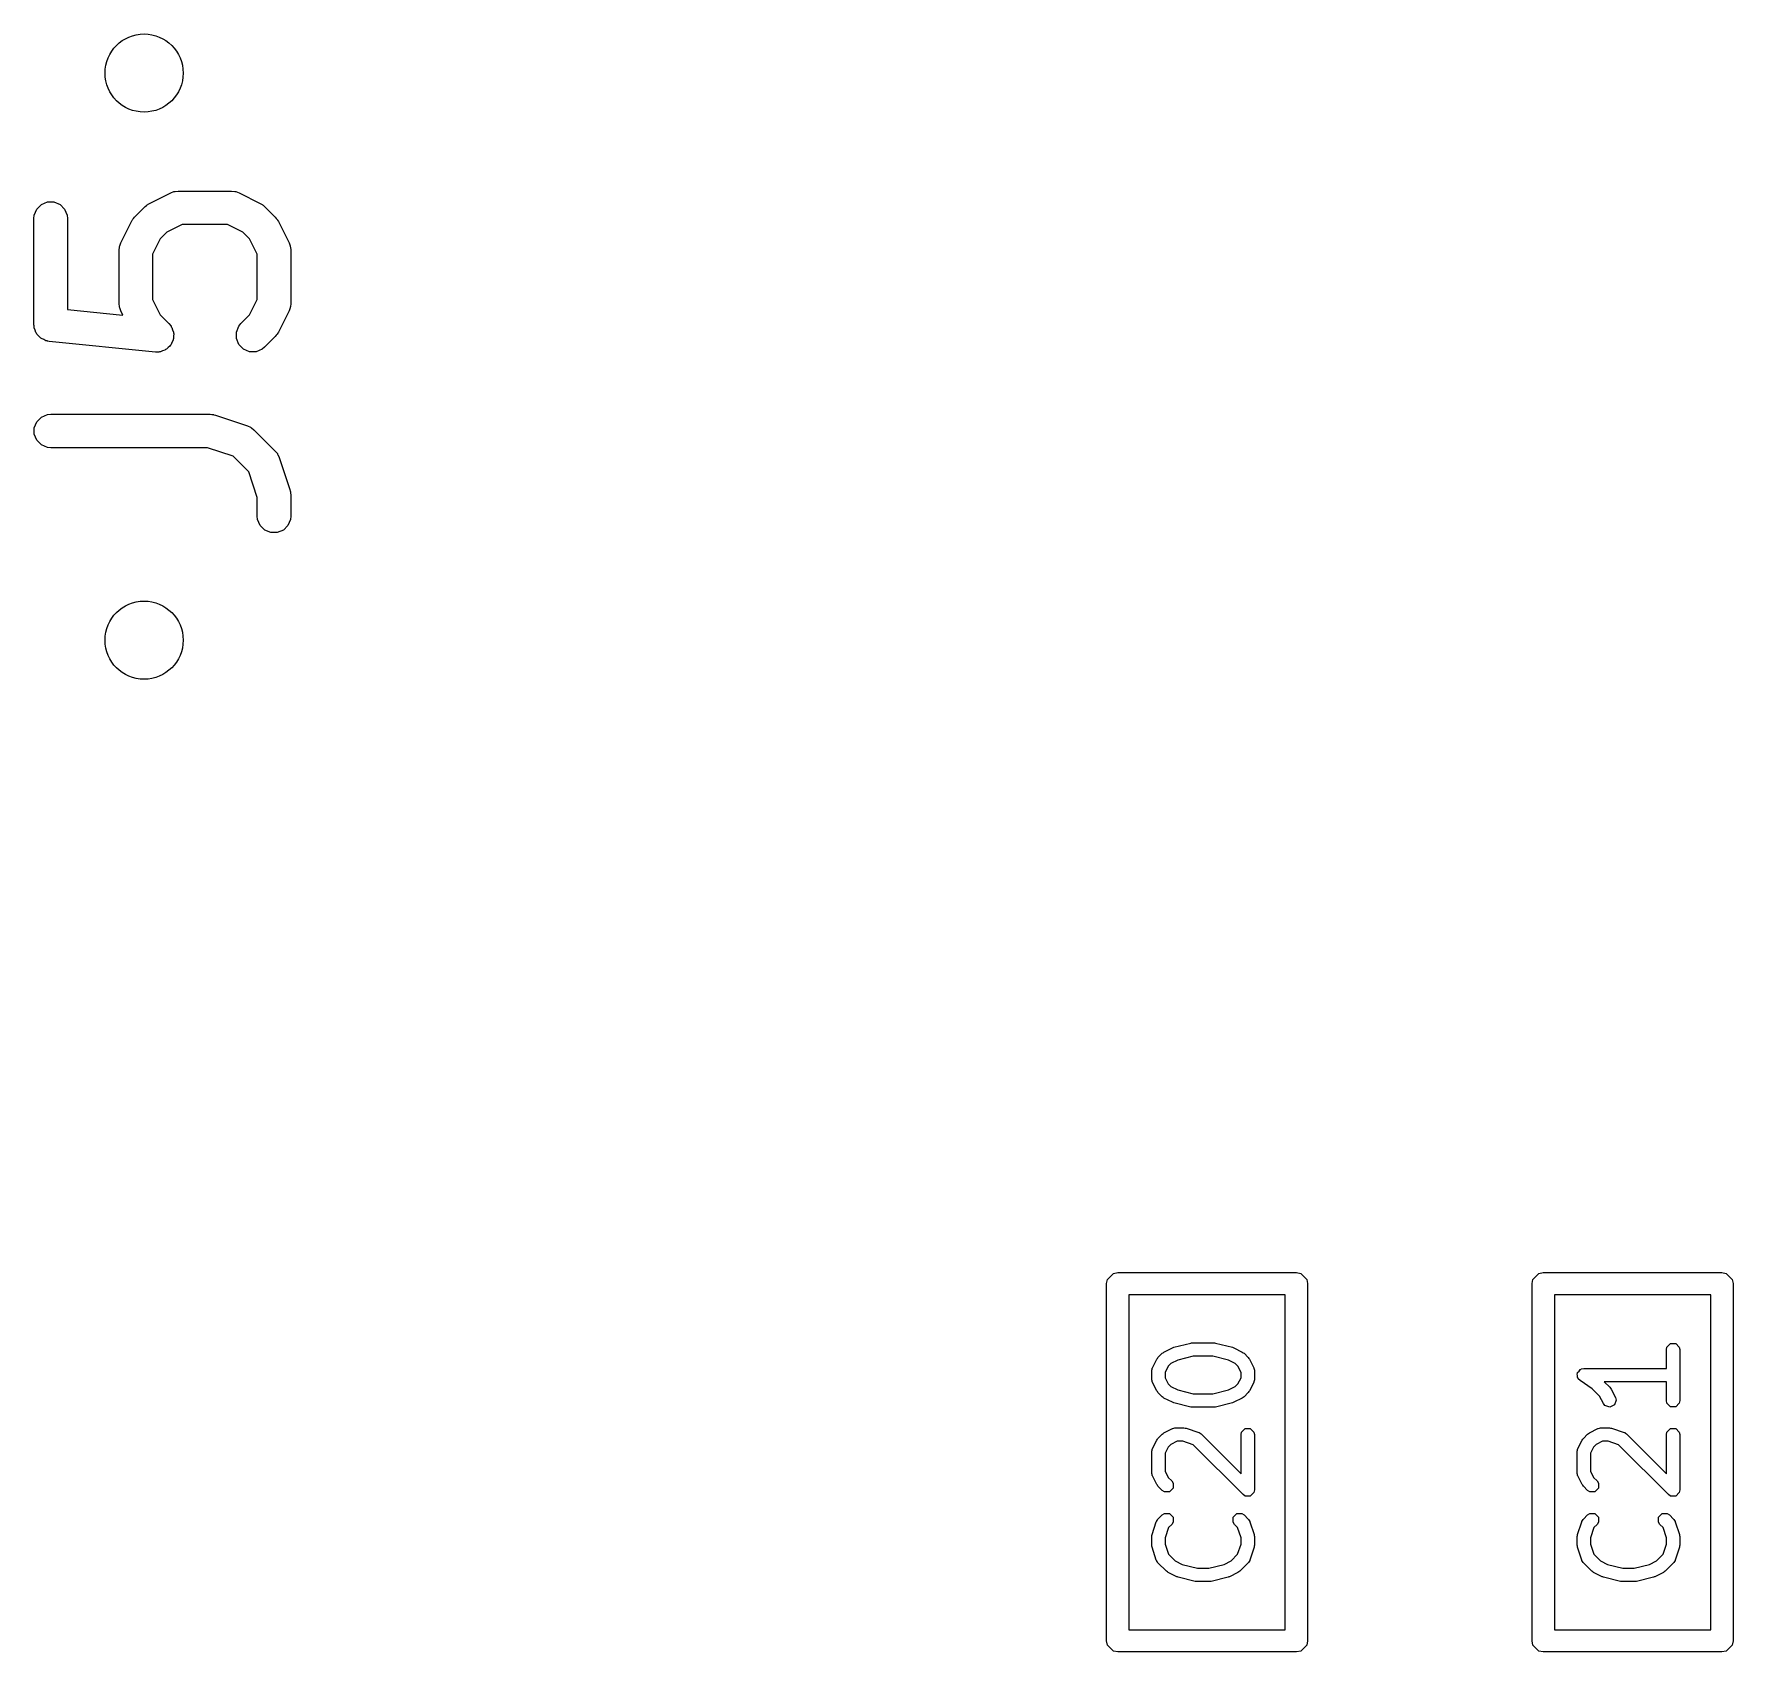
# Model space of a CAD drawing. Extents: x 2.42 to 5.08, y -5.33 to -2.65.
# Drawn here: x 3.4507 to 3.7502, y -4.8635 to -4.5781 of the extents above; entities that cross this region are included whole.
import ezdxf

# ---------------------------------------------------------------- set-up
doc = ezdxf.new("R2010")
doc.units = 0
doc.header["$MEASUREMENT"] = 0
doc.layers.add('BLACK', color=7, linetype='CONTINUOUS')

msp = doc.modelspace()

# ---------------------------------------------------------------- linework, layer by layer
at = {"layer": 'BLACK', "linetype": 'CONTINUOUS'}
for p, q in [((3.47104, -4.60803), (3.47479, -4.60615)), ((3.47479, -4.60615), (3.47533, -4.60594)), ((3.47533, -4.60594), (3.47544, -4.60594)), ((3.47544, -4.60594), (3.47554, -4.6059)), ((3.47554, -4.6059), (3.47611, -4.60584)), ((3.47611, -4.60584), (3.48549, -4.60584)), ((3.48549, -4.60584), (3.48606, -4.6059)), ((3.48606, -4.6059), (3.48616, -4.60594)), ((3.48616, -4.60594), (3.48627, -4.60594)), ((3.48627, -4.60594), (3.48681, -4.60615)), ((3.48681, -4.60615), (3.49056, -4.60803)), ((3.45066, -4.61067), (3.45072, -4.61009)), ((3.45072, -4.61009), (3.45116, -4.60903)), ((3.45116, -4.60903), (3.45197, -4.60821)), ((3.45197, -4.60821), (3.45304, -4.60777)), ((3.45304, -4.60777), (3.45419, -4.60777)), ((3.45419, -4.60777), (3.45526, -4.60821)), ((3.45526, -4.60821), (3.45607, -4.60903)), ((3.45607, -4.60903), (3.45651, -4.61009)), ((3.45651, -4.61009), (3.45657, -4.61067)), ((3.4684, -4.61045), (3.47027, -4.60858)), ((3.47027, -4.60858), (3.4705, -4.60839)), ((3.4705, -4.60839), (3.47055, -4.60833)), ((3.47055, -4.60833), (3.47064, -4.60828)), ((3.47064, -4.60828), (3.47072, -4.60821)), ((3.47072, -4.60821), (3.47079, -4.60818)), ((3.47079, -4.60818), (3.47104, -4.60803)), ((3.49056, -4.60803), (3.4908, -4.60818)), ((3.4908, -4.60818), (3.49088, -4.60821)), ((3.49088, -4.60821), (3.49096, -4.60828)), ((3.49096, -4.60828), (3.49105, -4.60833)), ((3.49105, -4.60833), (3.4911, -4.60839)), ((3.4911, -4.60839), (3.49132, -4.60858)), ((3.49132, -4.60858), (3.4932, -4.61045)), ((3.45066, -4.62942), (3.45066, -4.61067)), ((3.45657, -4.61067), (3.45657, -4.62674)), ((3.46597, -4.61497), (3.46785, -4.61122)), ((3.46785, -4.61122), (3.468, -4.61097)), ((3.468, -4.61097), (3.46803, -4.6109)), ((3.46803, -4.6109), (3.4681, -4.61082)), ((3.4681, -4.61082), (3.46816, -4.61073)), ((3.46816, -4.61073), (3.46821, -4.61068)), ((3.46821, -4.61068), (3.4684, -4.61045)), ((3.47411, -4.61309), (3.47291, -4.61429)), ((3.47681, -4.61175), (3.47411, -4.61309)), ((3.48479, -4.61175), (3.47681, -4.61175)), ((3.48749, -4.61309), (3.48479, -4.61175)), ((3.48868, -4.61429), (3.48749, -4.61309)), ((3.4932, -4.61045), (3.49338, -4.61068)), ((3.49338, -4.61068), (3.49344, -4.61073)), ((3.49344, -4.61073), (3.4935, -4.61082)), ((3.4935, -4.61082), (3.49357, -4.6109)), ((3.49357, -4.6109), (3.4936, -4.61097)), ((3.4936, -4.61097), (3.49375, -4.61122)), ((3.49375, -4.61122), (3.49563, -4.61497)), ((3.46566, -4.61629), (3.46572, -4.61572)), ((3.46572, -4.61572), (3.46576, -4.61562)), ((3.46576, -4.61562), (3.46577, -4.61551)), ((3.46577, -4.61551), (3.46597, -4.61497)), ((3.47291, -4.61429), (3.47157, -4.61699)), ((3.49003, -4.61699), (3.48868, -4.61429)), ((3.49563, -4.61497), (3.49583, -4.61551)), ((3.49583, -4.61551), (3.49584, -4.61562)), ((3.49584, -4.61562), (3.49588, -4.61572)), ((3.49588, -4.61572), (3.49594, -4.61629)), ((3.46566, -4.62567), (3.46566, -4.61629)), ((3.47157, -4.61699), (3.47157, -4.62497)), ((3.49003, -4.62497), (3.49003, -4.61699)), ((3.49594, -4.61629), (3.49594, -4.62567)), ((3.47157, -4.62497), (3.47291, -4.62767)), ((3.48868, -4.62767), (3.49003, -4.62497)), ((3.45657, -4.62674), (3.46634, -4.62772)), ((3.46572, -4.62624), (3.46566, -4.62567)), ((3.46576, -4.62634), (3.46572, -4.62624)), ((3.46577, -4.62645), (3.46576, -4.62634)), ((3.46597, -4.62699), (3.46577, -4.62645)), ((3.46634, -4.62772), (3.46597, -4.62699)), ((3.47291, -4.62767), (3.47445, -4.6292)), ((3.48715, -4.6292), (3.48868, -4.62767)), ((3.49563, -4.62699), (3.49375, -4.63074)), ((3.49583, -4.62645), (3.49563, -4.62699)), ((3.49584, -4.62634), (3.49583, -4.62645)), ((3.49588, -4.62624), (3.49584, -4.62634)), ((3.49594, -4.62567), (3.49588, -4.62624)), ((3.45068, -4.62963), (3.45066, -4.62942)), ((3.45068, -4.6297), (3.45068, -4.62963)), ((3.4507, -4.62977), (3.45068, -4.6297)), ((3.45072, -4.62999), (3.4507, -4.62977)), ((3.45088, -4.63039), (3.45072, -4.62999)), ((3.45101, -4.6308), (3.45088, -4.63039)), ((3.4511, -4.63092), (3.45101, -4.6308)), ((3.45116, -4.63106), (3.4511, -4.63092)), ((3.45147, -4.63136), (3.45116, -4.63106)), ((3.47445, -4.6292), (3.47482, -4.62965)), ((3.47482, -4.62965), (3.47487, -4.62979)), ((3.47487, -4.62979), (3.47497, -4.6299)), ((3.47497, -4.6299), (3.47509, -4.63032)), ((3.47509, -4.63032), (3.47526, -4.63071)), ((3.47526, -4.63071), (3.47526, -4.63086)), ((3.47526, -4.63086), (3.4753, -4.631)), ((3.4753, -4.631), (3.47526, -4.63143)), ((3.48634, -4.63071), (3.48678, -4.62965)), ((3.48634, -4.63187), (3.48634, -4.63071)), ((3.48678, -4.62965), (3.48715, -4.6292)), ((3.49357, -4.63106), (3.4935, -4.63114)), ((3.4936, -4.63098), (3.49357, -4.63106)), ((3.49375, -4.63074), (3.4936, -4.63098)), ((3.45174, -4.63169), (3.45147, -4.63136)), ((3.45187, -4.63176), (3.45174, -4.63169)), ((3.45197, -4.63187), (3.45187, -4.63176)), ((3.45237, -4.63204), (3.45197, -4.63187)), ((3.45275, -4.63224), (3.45237, -4.63204)), ((3.45297, -4.63228), (3.45275, -4.63224)), ((3.45304, -4.63231), (3.45297, -4.63228)), ((3.45311, -4.63231), (3.45304, -4.63231)), ((3.45332, -4.63235), (3.45311, -4.63231)), ((3.47207, -4.63423), (3.45332, -4.63235)), ((3.47334, -4.63402), (3.47294, -4.63419)), ((3.47375, -4.6339), (3.47334, -4.63402)), ((3.47387, -4.6338), (3.47375, -4.6339)), ((3.474, -4.63374), (3.47387, -4.6338)), ((3.47431, -4.63344), (3.474, -4.63374)), ((3.47464, -4.63317), (3.47431, -4.63344)), ((3.47471, -4.63304), (3.47464, -4.63317)), ((3.47482, -4.63293), (3.47471, -4.63304)), ((3.47498, -4.63253), (3.47482, -4.63293)), ((3.47519, -4.63215), (3.47498, -4.63253)), ((3.4752, -4.632), (3.47519, -4.63215)), ((3.47526, -4.63187), (3.4752, -4.632)), ((3.47526, -4.63143), (3.47526, -4.63187)), ((3.48678, -4.63293), (3.48634, -4.63187)), ((3.48759, -4.63374), (3.48678, -4.63293)), ((3.48866, -4.63419), (3.48759, -4.63374)), ((3.49088, -4.63374), (3.48981, -4.63419)), ((3.49132, -4.63338), (3.49088, -4.63374)), ((3.4932, -4.6315), (3.49132, -4.63338)), ((3.49338, -4.63128), (3.4932, -4.6315)), ((3.49344, -4.63123), (3.49338, -4.63128)), ((3.4935, -4.63114), (3.49344, -4.63123)), ((3.47265, -4.63423), (3.47207, -4.63423)), ((3.47279, -4.63419), (3.47265, -4.63423)), ((3.47294, -4.63419), (3.47279, -4.63419)), ((3.48981, -4.63419), (3.48866, -4.63419)), ((3.45116, -4.64652), (3.45197, -4.64571)), ((3.45197, -4.64571), (3.45304, -4.64527)), ((3.45304, -4.64527), (3.45361, -4.64521)), ((3.45361, -4.64521), (3.48174, -4.64521)), ((3.48174, -4.64521), (3.48203, -4.64524)), ((3.48203, -4.64524), (3.48211, -4.64523)), ((3.48211, -4.64523), (3.48221, -4.64526)), ((3.48221, -4.64526), (3.48231, -4.64527)), ((3.48231, -4.64527), (3.48238, -4.6453)), ((3.48238, -4.6453), (3.48267, -4.64536)), ((3.48267, -4.64536), (3.48829, -4.64724)), ((3.45072, -4.64759), (3.45116, -4.64652)), ((3.45072, -4.64874), (3.45072, -4.64759)), ((3.45116, -4.6498), (3.45072, -4.64874)), ((3.48829, -4.64724), (3.48882, -4.64747)), ((3.48882, -4.64747), (3.4889, -4.64754)), ((3.4889, -4.64754), (3.489, -4.64758)), ((3.489, -4.64758), (3.48945, -4.64795)), ((3.48945, -4.64795), (3.4932, -4.6517)), ((3.45197, -4.65062), (3.45116, -4.6498)), ((3.45304, -4.65106), (3.45197, -4.65062)), ((3.45361, -4.65112), (3.45304, -4.65106)), ((3.48126, -4.65112), (3.45361, -4.65112)), ((3.48577, -4.65262), (3.48126, -4.65112)), ((3.4932, -4.6517), (3.49357, -4.65215)), ((3.48853, -4.65538), (3.48577, -4.65262)), ((3.49357, -4.65215), (3.49361, -4.65224)), ((3.49361, -4.65224), (3.49368, -4.65232)), ((3.49368, -4.65232), (3.49391, -4.65285)), ((3.49391, -4.65285), (3.49579, -4.65848)), ((3.49003, -4.65989), (3.48853, -4.65538)), ((3.49003, -4.66316), (3.49003, -4.65989)), ((3.49579, -4.65848), (3.49585, -4.65876)), ((3.49585, -4.65876), (3.49588, -4.65884)), ((3.49588, -4.65884), (3.49589, -4.65894)), ((3.49589, -4.65894), (3.49591, -4.65904)), ((3.49591, -4.65904), (3.49591, -4.65912)), ((3.49591, -4.65912), (3.49594, -4.65941)), ((3.49594, -4.65941), (3.49594, -4.66316)), ((3.49009, -4.66374), (3.49003, -4.66316)), ((3.49053, -4.6648), (3.49009, -4.66374)), ((3.49588, -4.66374), (3.49544, -4.6648)), ((3.49594, -4.66316), (3.49588, -4.66374)), ((3.49134, -4.66562), (3.49053, -4.6648)), ((3.49241, -4.66606), (3.49134, -4.66562)), ((3.49356, -4.66606), (3.49241, -4.66606)), ((3.49463, -4.66562), (3.49356, -4.66606)), ((3.49544, -4.6648), (3.49463, -4.66562)), ((3.63978, -4.7985), (3.63993, -4.79775)), ((3.63978, -4.8615), (3.63978, -4.7985)), ((3.63993, -4.79775), (3.641, -4.79669)), ((3.641, -4.79669), (3.64175, -4.79654)), ((3.64175, -4.79654), (3.67325, -4.79654)), ((3.67325, -4.79654), (3.674, -4.79669)), ((3.674, -4.79669), (3.67507, -4.79775)), ((3.67507, -4.79775), (3.67522, -4.7985)), ((3.67522, -4.7985), (3.67522, -4.8615)), ((3.71478, -4.7985), (3.71493, -4.79775)), ((3.71478, -4.8615), (3.71478, -4.7985)), ((3.71493, -4.79775), (3.716, -4.79669)), ((3.716, -4.79669), (3.71675, -4.79654)), ((3.71675, -4.79654), (3.74825, -4.79654)), ((3.74825, -4.79654), (3.749, -4.79669)), ((3.749, -4.79669), (3.75007, -4.79775)), ((3.75007, -4.79775), (3.75022, -4.7985)), ((3.75022, -4.7985), (3.75022, -4.8615)), ((3.64372, -4.80047), (3.64372, -4.85953)), ((3.67128, -4.80047), (3.64372, -4.80047)), ((3.67128, -4.85953), (3.67128, -4.80047)), ((3.71872, -4.80047), (3.71872, -4.85953)), ((3.74628, -4.80047), (3.71872, -4.80047)), ((3.74628, -4.85953), (3.74628, -4.80047)), ((3.64883, -4.81154), (3.64958, -4.81079)), ((3.64958, -4.81079), (3.64974, -4.81069)), ((3.64974, -4.81069), (3.64989, -4.81057)), ((3.64989, -4.81057), (3.65139, -4.80982)), ((3.65139, -4.80982), (3.65151, -4.80979)), ((3.65151, -4.80979), (3.65163, -4.80973)), ((3.65163, -4.80973), (3.65463, -4.80898)), ((3.65463, -4.80898), (3.65477, -4.80897)), ((3.65477, -4.80897), (3.65491, -4.80895)), ((3.65491, -4.80895), (3.65866, -4.80895)), ((3.65866, -4.80895), (3.65881, -4.80897)), ((3.65881, -4.80897), (3.65895, -4.80898)), ((3.65895, -4.80898), (3.66195, -4.80973)), ((3.66195, -4.80973), (3.66207, -4.80979)), ((3.66207, -4.80979), (3.66219, -4.80982)), ((3.66219, -4.80982), (3.66369, -4.81057)), ((3.66369, -4.81057), (3.66384, -4.81069)), ((3.66384, -4.81069), (3.664, -4.81079)), ((3.664, -4.81079), (3.66475, -4.81154)), ((3.73848, -4.81013), (3.73857, -4.80968)), ((3.73848, -4.81345), (3.73848, -4.81013)), ((3.73857, -4.80968), (3.73921, -4.80904)), ((3.73921, -4.80904), (3.74011, -4.80904)), ((3.74011, -4.80904), (3.74075, -4.80968)), ((3.74075, -4.80968), (3.74084, -4.81013)), ((3.74084, -4.81013), (3.74084, -4.81913)), ((3.64773, -4.81388), (3.64774, -4.81382)), ((3.64774, -4.81379), (3.64779, -4.81361)), ((3.64774, -4.81382), (3.64774, -4.81379)), ((3.64779, -4.81361), (3.64782, -4.81342)), ((3.64782, -4.81342), (3.64784, -4.81341)), ((3.64784, -4.81341), (3.64786, -4.81335)), ((3.64786, -4.81335), (3.64861, -4.81185)), ((3.64861, -4.81185), (3.64872, -4.8117)), ((3.64872, -4.8117), (3.64883, -4.81154)), ((3.65064, -4.81308), (3.6501, -4.81416)), ((3.65111, -4.8126), (3.65064, -4.81308)), ((3.65233, -4.81199), (3.65111, -4.8126)), ((3.65506, -4.81131), (3.65233, -4.81199)), ((3.65852, -4.81131), (3.65506, -4.81131)), ((3.66125, -4.81199), (3.65852, -4.81131)), ((3.66246, -4.8126), (3.66125, -4.81199)), ((3.66294, -4.81308), (3.66246, -4.8126)), ((3.66348, -4.81416), (3.66294, -4.81308)), ((3.66475, -4.81154), (3.66485, -4.8117)), ((3.66485, -4.8117), (3.66497, -4.81185)), ((3.66497, -4.81185), (3.66572, -4.81335)), ((3.66572, -4.81335), (3.66573, -4.81341)), ((3.66573, -4.81341), (3.66575, -4.81342)), ((3.66575, -4.81342), (3.66579, -4.81361)), ((3.66579, -4.81361), (3.66584, -4.81379)), ((3.66584, -4.81379), (3.66583, -4.81382)), ((3.66583, -4.81382), (3.66584, -4.81388)), ((3.72307, -4.81393), (3.72326, -4.81365)), ((3.72326, -4.81365), (3.72338, -4.81362)), ((3.72338, -4.81362), (3.72346, -4.81354)), ((3.72346, -4.81354), (3.72391, -4.81345)), ((3.72391, -4.81345), (3.73848, -4.81345)), ((3.64773, -4.81538), (3.64773, -4.81388)), ((3.64774, -4.81543), (3.64773, -4.81538)), ((3.64774, -4.81546), (3.64774, -4.81543)), ((3.64779, -4.81564), (3.64774, -4.81546)), ((3.64782, -4.81583), (3.64779, -4.81564)), ((3.64784, -4.81585), (3.64782, -4.81583)), ((3.64786, -4.81591), (3.64784, -4.81585)), ((3.64861, -4.8174), (3.64786, -4.81591)), ((3.6501, -4.81416), (3.6501, -4.8151)), ((3.6501, -4.8151), (3.65064, -4.81618)), ((3.65064, -4.81618), (3.65111, -4.81666)), ((3.65111, -4.81666), (3.65233, -4.81726)), ((3.66125, -4.81726), (3.66246, -4.81666)), ((3.66246, -4.81666), (3.66294, -4.81618)), ((3.66294, -4.81618), (3.66348, -4.8151)), ((3.66348, -4.8151), (3.66348, -4.81416)), ((3.66572, -4.81591), (3.66497, -4.8174)), ((3.66573, -4.81585), (3.66572, -4.81591)), ((3.66575, -4.81583), (3.66573, -4.81585)), ((3.66579, -4.81564), (3.66575, -4.81583)), ((3.66584, -4.81546), (3.66579, -4.81564)), ((3.66584, -4.81538), (3.66583, -4.81543)), ((3.66583, -4.81543), (3.66584, -4.81546)), ((3.66584, -4.81388), (3.66584, -4.81538)), ((3.72276, -4.8144), (3.72282, -4.8143)), ((3.72282, -4.81474), (3.72276, -4.8144)), ((3.72282, -4.81417), (3.72307, -4.81393)), ((3.72282, -4.8143), (3.72282, -4.81417)), ((3.72282, -4.81508), (3.72282, -4.81474)), ((3.72291, -4.81516), (3.72282, -4.81508)), ((3.72293, -4.81528), (3.72291, -4.81516)), ((3.72326, -4.81561), (3.72293, -4.81528)), ((3.72541, -4.81704), (3.72326, -4.81561)), ((3.73848, -4.81581), (3.72752, -4.81581)), ((3.72752, -4.81581), (3.7285, -4.81679)), ((3.7285, -4.81679), (3.7286, -4.81695)), ((3.73848, -4.81913), (3.73848, -4.81581)), ((3.64872, -4.81755), (3.64861, -4.8174)), ((3.64883, -4.81771), (3.64872, -4.81755)), ((3.64958, -4.81846), (3.64883, -4.81771)), ((3.64974, -4.81857), (3.64958, -4.81846)), ((3.64989, -4.81868), (3.64974, -4.81857)), ((3.65139, -4.81943), (3.64989, -4.81868)), ((3.65151, -4.81947), (3.65139, -4.81943)), ((3.65163, -4.81952), (3.65151, -4.81947)), ((3.65463, -4.82027), (3.65163, -4.81952)), ((3.65233, -4.81726), (3.65506, -4.81795)), ((3.65506, -4.81795), (3.65852, -4.81795)), ((3.65852, -4.81795), (3.66125, -4.81726)), ((3.66195, -4.81952), (3.65895, -4.82027)), ((3.66207, -4.81947), (3.66195, -4.81952)), ((3.66219, -4.81943), (3.66207, -4.81947)), ((3.66369, -4.81868), (3.66219, -4.81943)), ((3.66384, -4.81857), (3.66369, -4.81868)), ((3.664, -4.81846), (3.66384, -4.81857)), ((3.66475, -4.81771), (3.664, -4.81846)), ((3.66485, -4.81755), (3.66475, -4.81771)), ((3.66497, -4.8174), (3.66485, -4.81755)), ((3.72669, -4.81833), (3.72541, -4.81704)), ((3.72736, -4.81965), (3.72669, -4.81833)), ((3.72764, -4.82002), (3.72736, -4.81965)), ((3.7286, -4.81695), (3.72872, -4.8171)), ((3.72872, -4.8171), (3.72947, -4.8186)), ((3.72959, -4.81904), (3.72931, -4.8199)), ((3.72947, -4.8186), (3.72959, -4.81904)), ((3.73857, -4.81958), (3.73848, -4.81913)), ((3.73921, -4.82022), (3.73857, -4.81958)), ((3.74075, -4.81958), (3.74011, -4.82022)), ((3.74084, -4.81913), (3.74075, -4.81958)), ((3.65477, -4.82028), (3.65463, -4.82027)), ((3.65491, -4.82031), (3.65477, -4.82028)), ((3.65866, -4.82031), (3.65491, -4.82031)), ((3.65881, -4.82028), (3.65866, -4.82031)), ((3.65895, -4.82027), (3.65881, -4.82028)), ((3.7285, -4.8203), (3.72764, -4.82002)), ((3.72931, -4.8199), (3.7285, -4.8203)), ((3.74011, -4.82022), (3.73921, -4.82022)), ((3.64872, -4.82595), (3.64883, -4.82579)), ((3.64883, -4.82579), (3.64958, -4.82504)), ((3.64958, -4.82504), (3.64974, -4.82494)), ((3.64974, -4.82494), (3.64989, -4.82482)), ((3.64989, -4.82482), (3.65139, -4.82407)), ((3.65139, -4.82407), (3.65144, -4.82405)), ((3.65144, -4.82405), (3.65146, -4.82403)), ((3.65146, -4.82403), (3.65165, -4.824)), ((3.65165, -4.824), (3.65183, -4.82395)), ((3.65183, -4.82395), (3.65186, -4.82396)), ((3.65186, -4.82396), (3.65191, -4.82394)), ((3.65191, -4.82394), (3.65341, -4.82394)), ((3.65341, -4.82394), (3.6536, -4.82398)), ((3.6536, -4.82398), (3.65379, -4.82401)), ((3.65379, -4.82401), (3.65604, -4.82475)), ((3.65604, -4.82475), (3.65609, -4.82478)), ((3.65609, -4.82478), (3.65612, -4.82478)), ((3.65612, -4.82478), (3.65627, -4.82489)), ((3.65627, -4.82489), (3.65644, -4.82498)), ((3.65644, -4.82498), (3.65645, -4.82501)), ((3.65645, -4.82501), (3.6565, -4.82504)), ((3.6565, -4.82504), (3.66348, -4.83202)), ((3.66348, -4.82513), (3.66357, -4.82467)), ((3.66348, -4.83202), (3.66348, -4.82513)), ((3.66357, -4.82467), (3.66421, -4.82403)), ((3.66421, -4.82403), (3.66511, -4.82403)), ((3.66511, -4.82403), (3.66575, -4.82467)), ((3.66575, -4.82467), (3.66584, -4.82513)), ((3.66584, -4.82513), (3.66584, -4.83487)), ((3.72372, -4.82595), (3.72383, -4.82579)), ((3.72383, -4.82579), (3.72458, -4.82504)), ((3.72458, -4.82504), (3.72474, -4.82494)), ((3.72474, -4.82494), (3.72489, -4.82482)), ((3.72489, -4.82482), (3.72639, -4.82407)), ((3.72639, -4.82407), (3.72644, -4.82405)), ((3.72644, -4.82405), (3.72646, -4.82403)), ((3.72646, -4.82403), (3.72665, -4.824)), ((3.72665, -4.824), (3.72683, -4.82395)), ((3.72683, -4.82395), (3.72686, -4.82396)), ((3.72686, -4.82396), (3.72691, -4.82394)), ((3.72691, -4.82394), (3.72841, -4.82394)), ((3.72841, -4.82394), (3.7286, -4.82398)), ((3.7286, -4.82398), (3.72879, -4.82401)), ((3.72879, -4.82401), (3.73104, -4.82475)), ((3.73104, -4.82475), (3.73109, -4.82478)), ((3.73109, -4.82478), (3.73112, -4.82478)), ((3.73112, -4.82478), (3.73127, -4.82489)), ((3.73127, -4.82489), (3.73144, -4.82498)), ((3.73144, -4.82498), (3.73145, -4.82501)), ((3.73145, -4.82501), (3.7315, -4.82504)), ((3.7315, -4.82504), (3.73848, -4.83202)), ((3.73848, -4.82513), (3.73857, -4.82467)), ((3.73848, -4.83202), (3.73848, -4.82513)), ((3.73857, -4.82467), (3.73921, -4.82403)), ((3.73921, -4.82403), (3.74011, -4.82403)), ((3.74011, -4.82403), (3.74075, -4.82467)), ((3.74075, -4.82467), (3.74084, -4.82513)), ((3.74084, -4.82513), (3.74084, -4.83487)), ((3.64773, -4.82813), (3.64774, -4.82807)), ((3.64773, -4.83187), (3.64773, -4.82813)), ((3.64774, -4.82804), (3.64779, -4.82786)), ((3.64774, -4.82807), (3.64774, -4.82804)), ((3.64779, -4.82786), (3.64782, -4.82767)), ((3.64782, -4.82767), (3.64784, -4.82765)), ((3.64784, -4.82765), (3.64786, -4.8276)), ((3.64786, -4.8276), (3.64861, -4.8261)), ((3.64861, -4.8261), (3.64872, -4.82595)), ((3.65064, -4.82733), (3.6501, -4.8284)), ((3.6501, -4.8284), (3.6501, -4.8316)), ((3.65111, -4.82685), (3.65064, -4.82733)), ((3.65219, -4.82631), (3.65111, -4.82685)), ((3.65322, -4.82631), (3.65219, -4.82631)), ((3.65503, -4.82691), (3.65322, -4.82631)), ((3.66383, -4.83571), (3.65503, -4.82691)), ((3.72273, -4.82813), (3.72274, -4.82807)), ((3.72273, -4.83187), (3.72273, -4.82813)), ((3.72274, -4.82804), (3.72279, -4.82786)), ((3.72274, -4.82807), (3.72274, -4.82804)), ((3.72279, -4.82786), (3.72282, -4.82767)), ((3.72282, -4.82767), (3.72284, -4.82765)), ((3.72284, -4.82765), (3.72286, -4.8276)), ((3.72286, -4.8276), (3.72361, -4.8261)), ((3.72361, -4.8261), (3.72372, -4.82595)), ((3.72564, -4.82733), (3.7251, -4.8284)), ((3.7251, -4.8284), (3.7251, -4.8316)), ((3.72611, -4.82685), (3.72564, -4.82733)), ((3.72719, -4.82631), (3.72611, -4.82685)), ((3.72822, -4.82631), (3.72719, -4.82631)), ((3.73003, -4.82691), (3.72822, -4.82631)), ((3.73883, -4.83571), (3.73003, -4.82691)), ((3.6501, -4.8316), (3.65064, -4.83267)), ((3.7251, -4.8316), (3.72564, -4.83267)), ((3.64774, -4.83193), (3.64773, -4.83187)), ((3.64774, -4.83196), (3.64774, -4.83193)), ((3.64779, -4.83214), (3.64774, -4.83196)), ((3.64782, -4.83233), (3.64779, -4.83214)), ((3.64784, -4.83235), (3.64782, -4.83233)), ((3.64786, -4.8324), (3.64784, -4.83235)), ((3.64861, -4.8339), (3.64786, -4.8324)), ((3.64872, -4.83405), (3.64861, -4.8339)), ((3.64883, -4.83421), (3.64872, -4.83405)), ((3.64958, -4.83496), (3.64883, -4.83421)), ((3.65064, -4.83267), (3.65125, -4.83329)), ((3.65151, -4.83458), (3.65087, -4.83522)), ((3.65125, -4.83329), (3.65151, -4.83367)), ((3.65151, -4.83367), (3.65151, -4.83458)), ((3.72274, -4.83193), (3.72273, -4.83187)), ((3.72274, -4.83196), (3.72274, -4.83193)), ((3.72279, -4.83214), (3.72274, -4.83196)), ((3.72282, -4.83233), (3.72279, -4.83214)), ((3.72284, -4.83235), (3.72282, -4.83233)), ((3.72286, -4.8324), (3.72284, -4.83235)), ((3.72361, -4.8339), (3.72286, -4.8324)), ((3.72372, -4.83405), (3.72361, -4.8339)), ((3.72383, -4.83421), (3.72372, -4.83405)), ((3.72458, -4.83496), (3.72383, -4.83421)), ((3.72564, -4.83267), (3.72625, -4.83329)), ((3.72651, -4.83458), (3.72587, -4.83522)), ((3.72625, -4.83329), (3.72651, -4.83367)), ((3.72651, -4.83367), (3.72651, -4.83458)), ((3.64996, -4.83522), (3.64958, -4.83496)), ((3.65087, -4.83522), (3.64996, -4.83522)), ((3.66421, -4.83597), (3.66383, -4.83571)), ((3.66511, -4.83597), (3.66421, -4.83597)), ((3.66421, -4.83597), (3.66421, -4.83597)), ((3.66421, -4.83597), (3.66421, -4.83597)), ((3.66575, -4.83533), (3.66511, -4.83597)), ((3.66511, -4.83597), (3.66511, -4.83597)), ((3.66584, -4.83487), (3.66575, -4.83533)), ((3.72496, -4.83522), (3.72458, -4.83496)), ((3.72587, -4.83522), (3.72496, -4.83522)), ((3.73921, -4.83597), (3.73883, -4.83571)), ((3.74011, -4.83597), (3.73921, -4.83597)), ((3.73921, -4.83597), (3.73921, -4.83597)), ((3.73921, -4.83597), (3.73921, -4.83597)), ((3.74075, -4.83533), (3.74011, -4.83597)), ((3.74011, -4.83597), (3.74011, -4.83597)), ((3.74084, -4.83487), (3.74075, -4.83533)), ((3.64779, -4.84275), (3.64854, -4.8405)), ((3.64854, -4.8405), (3.64857, -4.84045)), ((3.64857, -4.84042), (3.64868, -4.84026)), ((3.64857, -4.84045), (3.64857, -4.84042)), ((3.64868, -4.84026), (3.64877, -4.8401)), ((3.64877, -4.8401), (3.6488, -4.84009)), ((3.6488, -4.84009), (3.64883, -4.84004)), ((3.64883, -4.84004), (3.64958, -4.83929)), ((3.64958, -4.83929), (3.64996, -4.83903)), ((3.64996, -4.83903), (3.65087, -4.83903)), ((3.65087, -4.83903), (3.65151, -4.83967)), ((3.65151, -4.84058), (3.65125, -4.84096)), ((3.65151, -4.83967), (3.65151, -4.84058)), ((3.66207, -4.83967), (3.66271, -4.83903)), ((3.66207, -4.84058), (3.66207, -4.83967)), ((3.66233, -4.84096), (3.66207, -4.84058)), ((3.66271, -4.83903), (3.66361, -4.83903)), ((3.66361, -4.83903), (3.664, -4.83929)), ((3.664, -4.83929), (3.66475, -4.84004)), ((3.66475, -4.84004), (3.66478, -4.84009)), ((3.66478, -4.84009), (3.6648, -4.8401)), ((3.6648, -4.8401), (3.6649, -4.84026)), ((3.6649, -4.84026), (3.665, -4.84042)), ((3.665, -4.84042), (3.665, -4.84045)), ((3.665, -4.84045), (3.66503, -4.8405)), ((3.66503, -4.8405), (3.66578, -4.84275)), ((3.72279, -4.84275), (3.72354, -4.8405)), ((3.72354, -4.8405), (3.72357, -4.84045)), ((3.72357, -4.84042), (3.72368, -4.84026)), ((3.72357, -4.84045), (3.72357, -4.84042)), ((3.72368, -4.84026), (3.72377, -4.8401)), ((3.72377, -4.8401), (3.7238, -4.84009)), ((3.7238, -4.84009), (3.72383, -4.84004)), ((3.72383, -4.84004), (3.72458, -4.83929)), ((3.72458, -4.83929), (3.72496, -4.83903)), ((3.72496, -4.83903), (3.72587, -4.83903)), ((3.72587, -4.83903), (3.72651, -4.83967)), ((3.72651, -4.84058), (3.72625, -4.84096)), ((3.72651, -4.83967), (3.72651, -4.84058)), ((3.73707, -4.83967), (3.73771, -4.83903)), ((3.73707, -4.84058), (3.73707, -4.83967)), ((3.73733, -4.84096), (3.73707, -4.84058)), ((3.73771, -4.83903), (3.73861, -4.83903)), ((3.73861, -4.83903), (3.739, -4.83929)), ((3.739, -4.83929), (3.73975, -4.84004)), ((3.73975, -4.84004), (3.73978, -4.84009)), ((3.73978, -4.84009), (3.7398, -4.8401)), ((3.7398, -4.8401), (3.7399, -4.84026)), ((3.7399, -4.84026), (3.74, -4.84042)), ((3.74, -4.84042), (3.74, -4.84045)), ((3.74, -4.84045), (3.74003, -4.8405)), ((3.74003, -4.8405), (3.74078, -4.84275)), ((3.64773, -4.84312), (3.64777, -4.84294)), ((3.64773, -4.84462), (3.64773, -4.84312)), ((3.64777, -4.84294), (3.64779, -4.84275)), ((3.6507, -4.84151), (3.6501, -4.84331)), ((3.6501, -4.84331), (3.6501, -4.84443)), ((3.65125, -4.84096), (3.6507, -4.84151)), ((3.66288, -4.84151), (3.66233, -4.84096)), ((3.66348, -4.84331), (3.66288, -4.84151)), ((3.66348, -4.84443), (3.66348, -4.84331)), ((3.66578, -4.84275), (3.66581, -4.84294)), ((3.66581, -4.84294), (3.66584, -4.84312)), ((3.66584, -4.84312), (3.66584, -4.84462)), ((3.72273, -4.84312), (3.72277, -4.84294)), ((3.72273, -4.84462), (3.72273, -4.84312)), ((3.72277, -4.84294), (3.72279, -4.84275)), ((3.7257, -4.84151), (3.7251, -4.84331)), ((3.7251, -4.84331), (3.7251, -4.84443)), ((3.72625, -4.84096), (3.7257, -4.84151)), ((3.73788, -4.84151), (3.73733, -4.84096)), ((3.73848, -4.84331), (3.73788, -4.84151)), ((3.73848, -4.84443), (3.73848, -4.84331)), ((3.74078, -4.84275), (3.74081, -4.84294)), ((3.74081, -4.84294), (3.74084, -4.84312)), ((3.74084, -4.84312), (3.74084, -4.84462)), ((3.64777, -4.84481), (3.64773, -4.84462)), ((3.64779, -4.845), (3.64777, -4.84481)), ((3.64854, -4.84725), (3.64779, -4.845)), ((3.6501, -4.84443), (3.6507, -4.84623)), ((3.6507, -4.84623), (3.65186, -4.8474)), ((3.66171, -4.8474), (3.66288, -4.84623)), ((3.66288, -4.84623), (3.66348, -4.84443)), ((3.66578, -4.845), (3.66503, -4.84725)), ((3.66581, -4.84481), (3.66578, -4.845)), ((3.66584, -4.84462), (3.66581, -4.84481)), ((3.72277, -4.84481), (3.72273, -4.84462)), ((3.72279, -4.845), (3.72277, -4.84481)), ((3.72354, -4.84725), (3.72279, -4.845)), ((3.7251, -4.84443), (3.7257, -4.84623)), ((3.7257, -4.84623), (3.72686, -4.8474)), ((3.73671, -4.8474), (3.73788, -4.84623)), ((3.73788, -4.84623), (3.73848, -4.84443)), ((3.74078, -4.845), (3.74003, -4.84725)), ((3.74081, -4.84481), (3.74078, -4.845)), ((3.74084, -4.84462), (3.74081, -4.84481)), ((3.64857, -4.8473), (3.64854, -4.84725)), ((3.64857, -4.84732), (3.64857, -4.8473)), ((3.64868, -4.84748), (3.64857, -4.84732)), ((3.64877, -4.84765), (3.64868, -4.84748)), ((3.6488, -4.84766), (3.64877, -4.84765)), ((3.64883, -4.84771), (3.6488, -4.84766)), ((3.65033, -4.84921), (3.64883, -4.84771)), ((3.65049, -4.84931), (3.65033, -4.84921)), ((3.65064, -4.84943), (3.65049, -4.84931)), ((3.65214, -4.85018), (3.65064, -4.84943)), ((3.65186, -4.8474), (3.65308, -4.84801)), ((3.65308, -4.84801), (3.65581, -4.84869)), ((3.65581, -4.84869), (3.65777, -4.84869)), ((3.65777, -4.84869), (3.6605, -4.84801)), ((3.6605, -4.84801), (3.66171, -4.8474)), ((3.66294, -4.84943), (3.66144, -4.85018)), ((3.66309, -4.84931), (3.66294, -4.84943)), ((3.66325, -4.84921), (3.66309, -4.84931)), ((3.66475, -4.84771), (3.66325, -4.84921)), ((3.66478, -4.84766), (3.66475, -4.84771)), ((3.6648, -4.84765), (3.66478, -4.84766)), ((3.6649, -4.84748), (3.6648, -4.84765)), ((3.665, -4.84732), (3.6649, -4.84748)), ((3.66503, -4.84725), (3.665, -4.8473)), ((3.665, -4.8473), (3.665, -4.84732)), ((3.72357, -4.8473), (3.72354, -4.84725)), ((3.72357, -4.84732), (3.72357, -4.8473)), ((3.72368, -4.84748), (3.72357, -4.84732)), ((3.72377, -4.84765), (3.72368, -4.84748)), ((3.7238, -4.84766), (3.72377, -4.84765)), ((3.72383, -4.84771), (3.7238, -4.84766)), ((3.72533, -4.84921), (3.72383, -4.84771)), ((3.72549, -4.84931), (3.72533, -4.84921)), ((3.72564, -4.84943), (3.72549, -4.84931)), ((3.72714, -4.85018), (3.72564, -4.84943)), ((3.72686, -4.8474), (3.72808, -4.84801)), ((3.72808, -4.84801), (3.73081, -4.84869)), ((3.73081, -4.84869), (3.73277, -4.84869)), ((3.73277, -4.84869), (3.7355, -4.84801)), ((3.7355, -4.84801), (3.73671, -4.8474)), ((3.73794, -4.84943), (3.73644, -4.85018)), ((3.73809, -4.84931), (3.73794, -4.84943)), ((3.73825, -4.84921), (3.73809, -4.84931)), ((3.73975, -4.84771), (3.73825, -4.84921)), ((3.73978, -4.84766), (3.73975, -4.84771)), ((3.7398, -4.84765), (3.73978, -4.84766)), ((3.7399, -4.84748), (3.7398, -4.84765)), ((3.74, -4.84732), (3.7399, -4.84748)), ((3.74003, -4.84725), (3.74, -4.8473)), ((3.74, -4.8473), (3.74, -4.84732)), ((3.65226, -4.85021), (3.65214, -4.85018)), ((3.65238, -4.85027), (3.65226, -4.85021)), ((3.65538, -4.85102), (3.65238, -4.85027)), ((3.65552, -4.85103), (3.65538, -4.85102)), ((3.65566, -4.85105), (3.65552, -4.85103)), ((3.65791, -4.85105), (3.65566, -4.85105)), ((3.65806, -4.85103), (3.65791, -4.85105)), ((3.6582, -4.85102), (3.65806, -4.85103)), ((3.6612, -4.85027), (3.6582, -4.85102)), ((3.66132, -4.85021), (3.6612, -4.85027)), ((3.66144, -4.85018), (3.66132, -4.85021)), ((3.72726, -4.85021), (3.72714, -4.85018)), ((3.72738, -4.85027), (3.72726, -4.85021)), ((3.73038, -4.85102), (3.72738, -4.85027)), ((3.73052, -4.85103), (3.73038, -4.85102)), ((3.73066, -4.85105), (3.73052, -4.85103)), ((3.73291, -4.85105), (3.73066, -4.85105)), ((3.73306, -4.85103), (3.73291, -4.85105)), ((3.7332, -4.85102), (3.73306, -4.85103)), ((3.7362, -4.85027), (3.7332, -4.85102)), ((3.73632, -4.85021), (3.7362, -4.85027)), ((3.73644, -4.85018), (3.73632, -4.85021)), ((3.63993, -4.86225), (3.63978, -4.8615)), ((3.64372, -4.85953), (3.67128, -4.85953)), ((3.67522, -4.8615), (3.67507, -4.86225)), ((3.71493, -4.86225), (3.71478, -4.8615)), ((3.71872, -4.85953), (3.74628, -4.85953)), ((3.75022, -4.8615), (3.75007, -4.86225)), ((3.641, -4.86331), (3.63993, -4.86225)), ((3.64175, -4.86346), (3.641, -4.86331)), ((3.67325, -4.86346), (3.64175, -4.86346)), ((3.674, -4.86331), (3.67325, -4.86346)), ((3.67507, -4.86225), (3.674, -4.86331)), ((3.716, -4.86331), (3.71493, -4.86225)), ((3.71675, -4.86346), (3.716, -4.86331)), ((3.74825, -4.86346), (3.71675, -4.86346)), ((3.749, -4.86331), (3.74825, -4.86346)), ((3.75007, -4.86225), (3.749, -4.86331))]:
    msp.add_line(p, q, dxfattribs=at)
at = {"layer": 'BLACK'}
for centre in [(3.47008, -4.58504), (3.47008, -4.68504)]:
    msp.add_circle(centre, 0.00689, dxfattribs=at)

doc.saveas('drawing.dxf')
